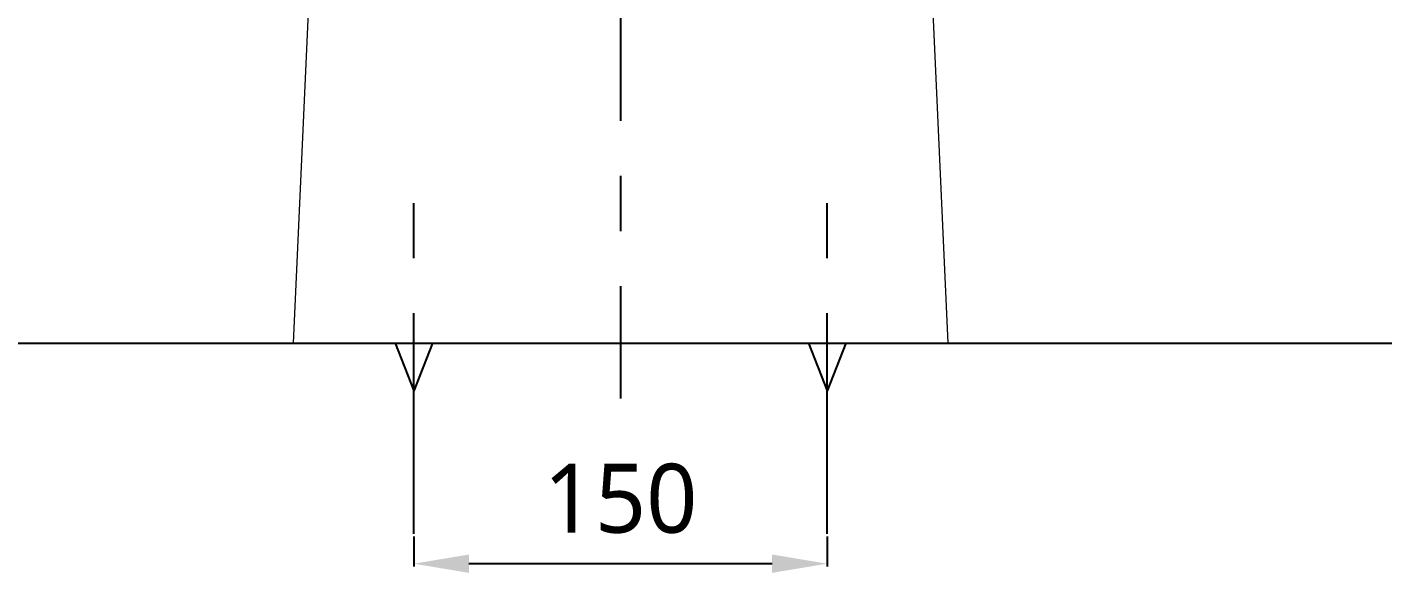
# Model space of a CAD drawing. Header units: millimetres. Extents: x 7763 to 10330, y 539 to 2772.
# Drawn here: x 9099.5 to 9591.5, y 654.9 to 852.9 of the extents above; entities that cross this region are included whole.
import ezdxf

# ---------------------------------------------------------------- set-up
doc = ezdxf.new("R2010")
doc.units = ezdxf.units.MM
doc.linetypes.add('CENTER', pattern=[7, 4, -1, 1, -1])
doc.layers.add('6', color=6, linetype='Continuous')
doc.layers.add('CENTER', color=2, linetype='CENTER')
doc.styles.add('GHS', font='romans.shx', dxfattribs={"bigfont": 'whgtxt.shx'})
doc.styles.get("Standard").update_dxf_attribs({"font": 'NanumGothic.ttf'})
doc.dimstyles.new('AM_ISO$0', dxfattribs={"dimtxt": 3.5, "dimasz": 2.5, "dimexe": 1, "dimexo": 1, "dimgap": 0.8, "dimtad": 1, "dimdec": 0, "dimlfac": 10, "dimdsep": 46, "dimtxsty": 'Standard', "dimcen": 0, "dimclrd": 256, "dimclre": 256, "dimclrt": 2, "dimadec": 0, "dimazin": 2, "dimtp": 0.1, "dimtm": 0.1, "dimtfac": 0.71, "dimtdec": 0, "dimtmove": 0, "dimatfit": 3, "dimfxl": 0, "dimlwd": -1, "dimlwe": -1, "dimarcsym": 0})

# ---------------------------------------------------------------- blocks, each defined once
blk = doc.blocks.new('*D7')
at = {"color": 3}
for p, q in [((9239.84, 668.1), (9239.84, 657.21)), ((9389.84, 668.1), (9389.84, 657.21)), ((9369.84, 658.21), (9259.84, 658.21))]:
    blk.add_line(p, q, dxfattribs=at)
for points in [[(9259.84, 661.54), (9259.84, 654.88), (9239.84, 658.21)], [(9369.84, 661.54), (9369.84, 654.88), (9389.84, 658.21)]]:
    blk.add_solid(points, dxfattribs=at)
at = {"layer": 'DEFPOINTS', "color": 0}
for p in [(9239.84, 669.1), (9389.84, 669.1), (9239.84, 658.21)]:
    blk.add_point(p, dxfattribs=at)
at = {"color": 2, "insert": (9314.84, 681.78), "char_height": 25, "attachment_point": 5, "style": 'GHS'}
blk.add_mtext('{\\fNanumGothic|b0|i0|c129|p50;150}', dxfattribs=at)

msp = doc.modelspace()

# ---------------------------------------------------------------- linework, layer by layer
at = {"color": 0, "linetype": 'Continuous', "lineweight": 0}
for p, q in [((9203.84523, 911.01809), (9196.07996, 738.20995)), ((9425.83415, 911.01809), (9433.59943, 738.20995))]:
    msp.add_line(p, q, dxfattribs=at)
for p, q in [((9233.0562, 738.20995), (9239.83969, 720.98183)), ((9246.62319, 738.20995), (9239.83969, 720.98183)), ((9383.0562, 738.20995), (9389.83969, 720.98183)), ((9396.62319, 738.20995), (9389.83969, 720.98183))]:
    msp.add_line(p, q)
at = {"layer": '6'}
msp.add_lwpolyline([(10329.93163, 2633.20995), (7914.83969, 2633.20995), (7914.83969, 738.20995), (9812.23819, 738.20995), (9812.23819, 1738.20995)], dxfattribs=at)
at = {"layer": 'CENTER', "color": 1, "linetype": 'CENTER', "ltscale": 20}
for p, q in [((9239.83969, 669.09538), (9239.83969, 802.57946)), ((9389.83969, 669.09538), (9389.83969, 802.57946))]:
    msp.add_line(p, q, dxfattribs=at)
msp.add_lwpolyline([(9314.83969, 1458.92189), (9314.83969, 718.20995)], dxfattribs=at)

# ---------------------------------------------------------------- dimensions: what is measured, and where the dimension line sits
at = {"color": 3}
dim = msp.add_linear_dim(base=(9239.83969, 658.20995), p1=(9389.83969, 669.09538), p2=(9239.83969, 669.09538), text='{\\fNanumGothic|b0|i0|c129|p50;<>}', dimstyle='AM_ISO$0', override={"dimtxt": 25, "dimasz": 20, "dimgap": 10, "dimtoh": 1, "dimlfac": 1, "dimtxsty": 'GHS', "dimclrd": 3, "dimclre": 3, "dimtdec": 2}, dxfattribs=at)
dim.commit()
dim.dimension.update_dxf_attribs({"geometry": '*D7', "text_midpoint": (9314.83969, 681.78292)})

doc.saveas('drawing.dxf')
